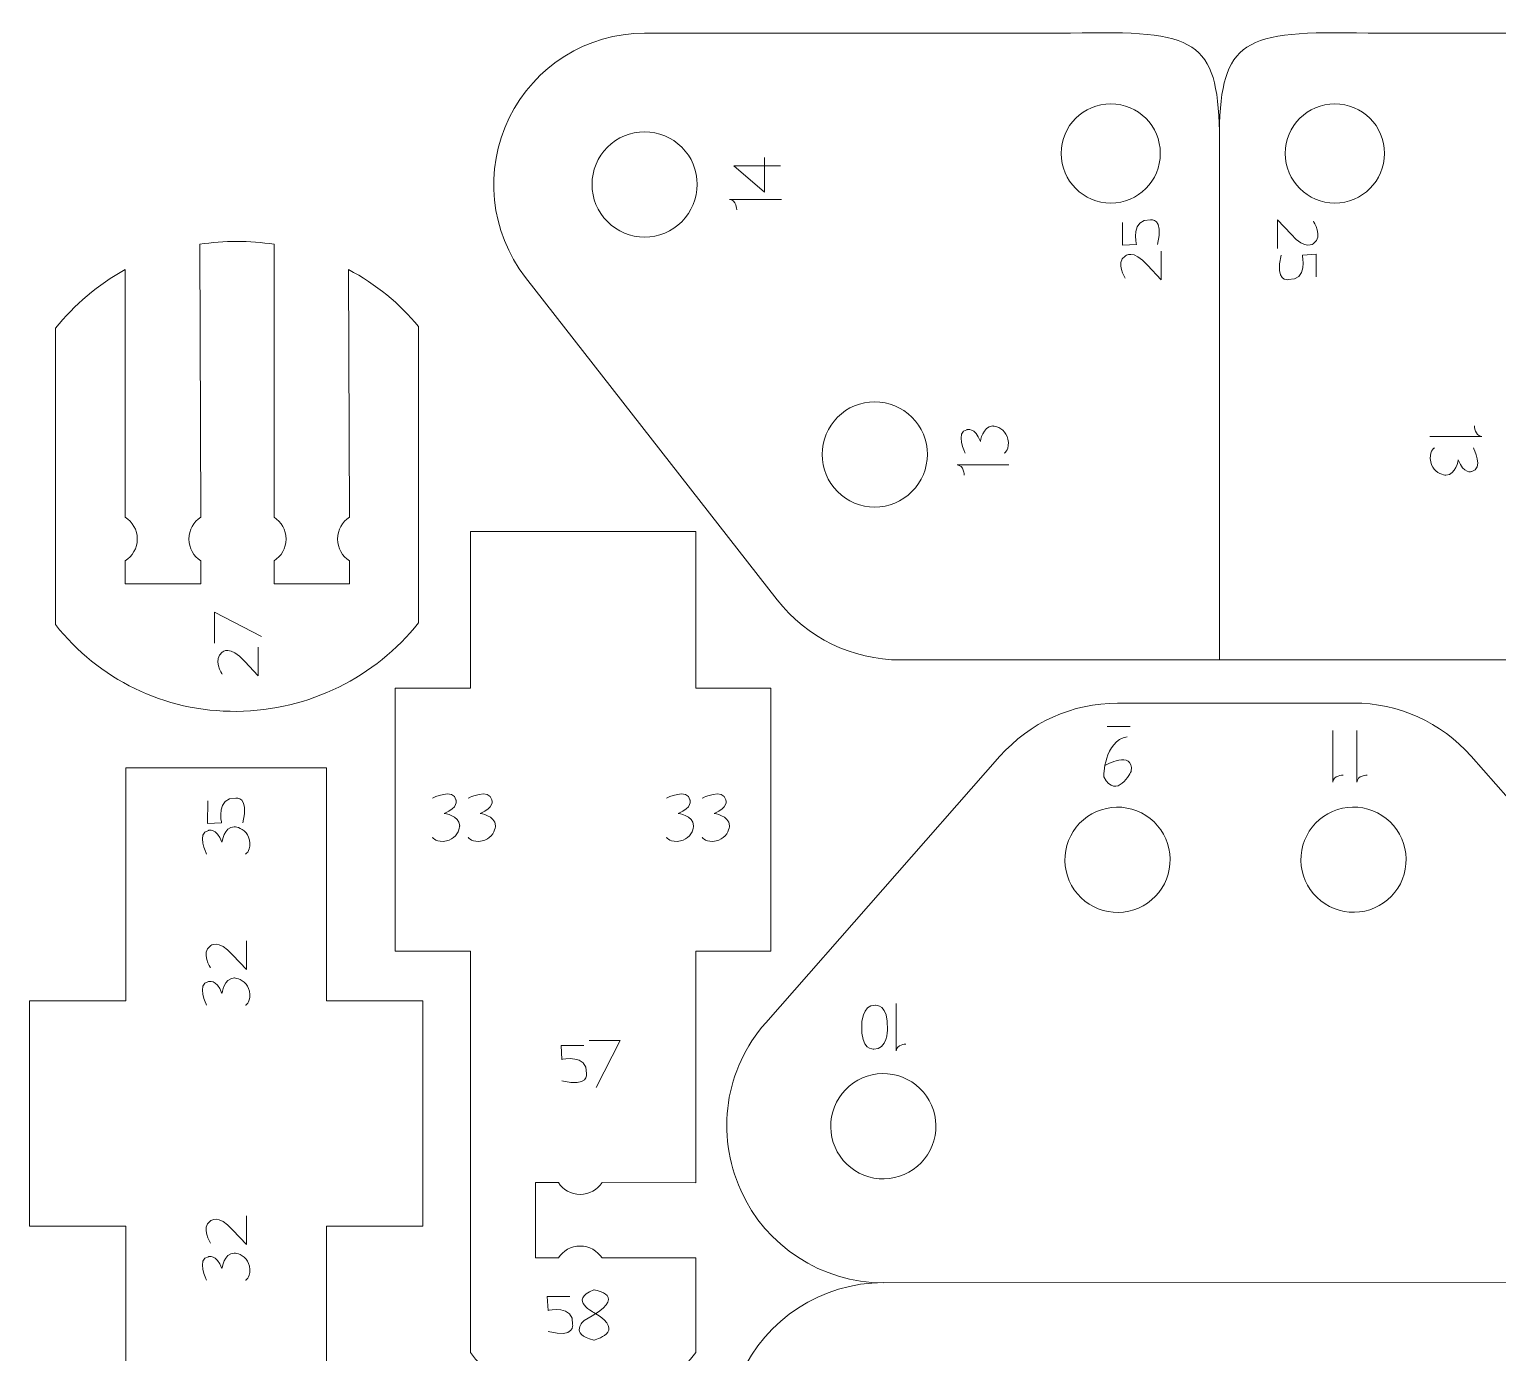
# Model space of a CAD drawing. Header units: centimetres. Extents: x -25 to 25, y -32.5 to 32.5.
# Drawn here: x -14.06 to -8.14, y 15 to 20.33 of the extents above; entities that cross this region are included whole.
import ezdxf

# ---------------------------------------------------------------- set-up
doc = ezdxf.new("R2010")
doc.units = ezdxf.units.CM
doc.header["$MEASUREMENT"] = 0
doc.layers.add('Capa 1', color=7, linetype='Continuous')

msp = doc.modelspace()

# ---------------------------------------------------------------- linework, layer by layer
at = {"layer": 'Capa 1', "color": 250, "lineweight": 20}
for centre in [(-9.69706, 19.83257), (-8.79307, 19.83257)]:
    msp.add_ellipse(centre, major_axis=(0, 0.2), ratio=1, dxfattribs=at)
at = {"layer": 'Capa 1', "color": 250, "lineweight": 9}
for points, knots in [([(-12.05717, 19.33248), (-12.20022, 19.51667), (-12.22575, 19.7663), (-12.12293, 19.97563), (-12.12293, 19.97563), (-12.02011, 20.18496), (-11.81018, 20.31736), (-11.57697, 20.31674), (-11.57697, 20.31674), (-11.57697, 20.31674), (-9.85909, 20.31674), (-9.85909, 20.31674), (-9.85909, 20.31674), (-9.34756, 20.33257), (-9.26792, 20.2834), (-9.25908, 19.9218), (-9.25908, 19.9218), (-9.25908, 19.9218), (-9.25908, 17.79036), (-9.25908, 17.79036), (-9.25908, 17.79036), (-9.25908, 17.79036), (-10.5448, 17.79036), (-10.5448, 17.79036), (-10.5448, 17.79036), (-10.73934, 17.79039), (-10.92289, 17.87989), (-11.0426, 18.03323), (-11.0426, 18.03323), (-11.0426, 18.03323), (-12.05717, 19.33248), (-12.05717, 19.33248)], [0, 0, 0, 0, 0.1111111, 0.1111111, 0.1111111, 0.1111111, 0.2222222, 0.2222222, 0.2222222, 0.2222222, 0.3333333, 0.3333333, 0.3333333, 0.3333333, 0.4444444, 0.4444444, 0.4444444, 0.4444444, 0.5555556, 0.5555556, 0.5555556, 0.5555556, 0.6666667, 0.6666667, 0.6666667, 0.6666667, 0.7777778, 0.7777778, 0.7777778, 0.7777778, 1, 1, 1, 1]), ([(-9.25908, 17.79036), (-9.25908, 17.79036), (-7.97336, 17.79036), (-7.97336, 17.79036), (-7.97336, 17.79036), (-7.77882, 17.79039), (-7.59527, 17.87989), (-7.47556, 18.03323), (-7.47556, 18.03323), (-7.47556, 18.03323), (-6.46099, 19.33248), (-6.46099, 19.33248), (-6.46099, 19.33248), (-6.31794, 19.51667), (-6.29241, 19.7663), (-6.39523, 19.97563), (-6.39523, 19.97563), (-6.49805, 20.18496), (-6.70798, 20.31736), (-6.94119, 20.31674), (-6.94119, 20.31674), (-6.94119, 20.31674), (-8.65907, 20.31674), (-8.65907, 20.31674), (-8.65907, 20.31674), (-9.1706, 20.33257), (-9.25024, 20.2834), (-9.25908, 19.9218)], [0, 0, 0, 0, 0.125, 0.125, 0.125, 0.125, 0.25, 0.25, 0.25, 0.25, 0.375, 0.375, 0.375, 0.375, 0.5, 0.5, 0.5, 0.5, 0.625, 0.625, 0.625, 0.625, 0.75, 0.75, 0.75, 0.75, 1, 1, 1, 1]), ([(-11.57697, 19.91961), (-11.63319, 19.91964), (-11.68713, 19.89734), (-11.72691, 19.8576), (-11.72691, 19.8576), (-11.7667, 19.81787), (-11.78907, 19.76369), (-11.78911, 19.70747), (-11.78911, 19.70747), (-11.78914, 19.65124), (-11.76684, 19.5973), (-11.7271, 19.55752), (-11.7271, 19.55752), (-11.68737, 19.51773), (-11.63319, 19.49536), (-11.57697, 19.49533), (-11.57697, 19.49533), (-11.52074, 19.4953), (-11.4668, 19.5176), (-11.42702, 19.55733), (-11.42702, 19.55733), (-11.38723, 19.59706), (-11.36486, 19.65124), (-11.36483, 19.70747), (-11.36483, 19.70747), (-11.3648, 19.76369), (-11.3871, 19.81763), (-11.42683, 19.85741), (-11.42683, 19.85741), (-11.46656, 19.8972), (-11.52074, 19.91957), (-11.57697, 19.91961)], [0, 0, 0, 0, 0.1111111, 0.1111111, 0.1111111, 0.1111111, 0.2222222, 0.2222222, 0.2222222, 0.2222222, 0.3333333, 0.3333333, 0.3333333, 0.3333333, 0.4444444, 0.4444444, 0.4444444, 0.4444444, 0.5555556, 0.5555556, 0.5555556, 0.5555556, 0.6666667, 0.6666667, 0.6666667, 0.6666667, 0.7777778, 0.7777778, 0.7777778, 0.7777778, 1, 1, 1, 1]), ([(-13.36697, 18.36607), (-13.36697, 18.36607), (-13.37132, 19.46603), (-13.37132, 19.46603), (-13.37132, 19.46603), (-13.27194, 19.48197), (-13.17069, 19.48197), (-13.07131, 19.46603), (-13.07131, 19.46603), (-13.07131, 19.46603), (-13.07131, 18.36607), (-13.07131, 18.36607)], [0, 0, 0, 0, 0.25, 0.25, 0.25, 0.25, 0.5, 0.5, 0.5, 0.5, 1, 1, 1, 1]), ([(-12.76695, 18.36607), (-12.76695, 18.36607), (-12.77131, 19.36428), (-12.77131, 19.36428), (-12.77131, 19.36428), (-12.65911, 19.30512), (-12.56423, 19.22665), (-12.4886, 19.13473), (-12.4886, 19.13473), (-12.4886, 19.13473), (-12.4886, 17.93988), (-12.4886, 17.93988), (-12.4886, 17.93988), (-12.66265, 17.7223), (-12.92876, 17.58603), (-13.22132, 17.5832), (-13.22132, 17.5832), (-13.51708, 17.58033), (-13.7799, 17.71437), (-13.95263, 17.9327), (-13.95263, 17.9327), (-13.95263, 17.9327), (-13.95263, 19.12767), (-13.95263, 19.12767), (-13.95263, 19.12767), (-13.8769, 19.22204), (-13.78226, 19.30301), (-13.67133, 19.36428), (-13.67133, 19.36428), (-13.67133, 19.36428), (-13.67133, 18.36607), (-13.67133, 18.36607)], [0, 0, 0, 0, 0.1111111, 0.1111111, 0.1111111, 0.1111111, 0.2222222, 0.2222222, 0.2222222, 0.2222222, 0.3333333, 0.3333333, 0.3333333, 0.3333333, 0.4444444, 0.4444444, 0.4444444, 0.4444444, 0.5555556, 0.5555556, 0.5555556, 0.5555556, 0.6666667, 0.6666667, 0.6666667, 0.6666667, 0.7777778, 0.7777778, 0.7777778, 0.7777778, 1, 1, 1, 1]), ([(-10.64878, 18.83116), (-10.705, 18.8312), (-10.75895, 18.8089), (-10.79873, 18.76916), (-10.79873, 18.76916), (-10.83851, 18.72943), (-10.86088, 18.67525), (-10.86092, 18.61902), (-10.86092, 18.61902), (-10.86095, 18.5628), (-10.83865, 18.50886), (-10.79892, 18.46908), (-10.79892, 18.46908), (-10.75918, 18.42929), (-10.705, 18.40692), (-10.64878, 18.40689), (-10.64878, 18.40689), (-10.59256, 18.40685), (-10.53862, 18.42916), (-10.49883, 18.46889), (-10.49883, 18.46889), (-10.45905, 18.50862), (-10.43668, 18.5628), (-10.43664, 18.61902), (-10.43664, 18.61902), (-10.4366, 18.67525), (-10.45891, 18.72919), (-10.49864, 18.76897), (-10.49864, 18.76897), (-10.53838, 18.80876), (-10.59256, 18.83113), (-10.64878, 18.83116)], [0, 0, 0, 0, 0.1111111, 0.1111111, 0.1111111, 0.1111111, 0.2222222, 0.2222222, 0.2222222, 0.2222222, 0.3333333, 0.3333333, 0.3333333, 0.3333333, 0.4444444, 0.4444444, 0.4444444, 0.4444444, 0.5555556, 0.5555556, 0.5555556, 0.5555556, 0.6666667, 0.6666667, 0.6666667, 0.6666667, 0.7777778, 0.7777778, 0.7777778, 0.7777778, 1, 1, 1, 1]), ([(-13.67133, 18.18982), (-13.64234, 18.20843), (-13.62313, 18.24095), (-13.62313, 18.27795), (-13.62313, 18.27795), (-13.62313, 18.31495), (-13.64234, 18.34747), (-13.67133, 18.36607)], [0, 0, 0, 0, 0.3333333, 0.3333333, 0.3333333, 0.3333333, 1, 1, 1, 1]), ([(-13.36697, 18.18982), (-13.39596, 18.20843), (-13.41517, 18.24095), (-13.41517, 18.27795), (-13.41517, 18.27795), (-13.41517, 18.31495), (-13.39596, 18.34747), (-13.36697, 18.36607)], [0, 0, 0, 0, 0.3333333, 0.3333333, 0.3333333, 0.3333333, 1, 1, 1, 1]), ([(-13.07131, 18.18982), (-13.04232, 18.20843), (-13.02311, 18.24095), (-13.02311, 18.27795), (-13.02311, 18.27795), (-13.02311, 18.31495), (-13.04232, 18.34747), (-13.07131, 18.36607)], [0, 0, 0, 0, 0.3333333, 0.3333333, 0.3333333, 0.3333333, 1, 1, 1, 1]), ([(-12.76695, 18.18982), (-12.79594, 18.20843), (-12.81515, 18.24095), (-12.81515, 18.27795), (-12.81515, 18.27795), (-12.81515, 18.31495), (-12.79594, 18.34747), (-12.76695, 18.36607)], [0, 0, 0, 0, 0.3333333, 0.3333333, 0.3333333, 0.3333333, 1, 1, 1, 1]), ([(-11.74855, 15.68373), (-11.74855, 15.68373), (-11.3707, 15.68237), (-11.3707, 15.68237), (-11.3707, 15.68237), (-11.3707, 15.68237), (-11.3707, 16.61662), (-11.3707, 16.61662), (-11.3707, 16.61662), (-11.3707, 16.61662), (-11.06768, 16.61662), (-11.06768, 16.61662), (-11.06768, 16.61662), (-11.06768, 16.61662), (-11.06768, 17.6771), (-11.06768, 17.6771), (-11.06768, 17.6771), (-11.06768, 17.6771), (-11.3707, 17.6771), (-11.3707, 17.6771), (-11.3707, 17.6771), (-11.3707, 17.6771), (-11.3707, 18.30834), (-11.3707, 18.30834), (-11.3707, 18.30834), (-11.3707, 18.30834), (-12.27966, 18.30834), (-12.27966, 18.30834), (-12.27966, 18.30834), (-12.27966, 18.30834), (-12.27966, 17.6771), (-12.27966, 17.6771), (-12.27966, 17.6771), (-12.27966, 17.6771), (-12.58267, 17.6771), (-12.58267, 17.6771), (-12.58267, 17.6771), (-12.58267, 17.6771), (-12.58267, 16.61662), (-12.58267, 16.61662), (-12.58267, 16.61662), (-12.58267, 16.61662), (-12.27966, 16.61662), (-12.27966, 16.61662), (-12.27966, 16.61662), (-12.27966, 16.61662), (-12.27966, 14.99787), (-12.27966, 14.99787), (-12.27966, 14.99787), (-12.17113, 14.85638), (-12.00285, 14.77351), (-11.82457, 14.77369), (-11.82457, 14.77369), (-11.64624, 14.77388), (-11.47891, 14.85615), (-11.3707, 14.99787), (-11.3707, 14.99787), (-11.3707, 14.99787), (-11.3707, 15.37938), (-11.3707, 15.37938), (-11.3707, 15.37938), (-11.3707, 15.37938), (-11.74855, 15.37938), (-11.74855, 15.37938)], [0, 0, 0, 0, 0.0588235, 0.0588235, 0.0588235, 0.0588235, 0.1176471, 0.1176471, 0.1176471, 0.1176471, 0.1764706, 0.1764706, 0.1764706, 0.1764706, 0.2352941, 0.2352941, 0.2352941, 0.2352941, 0.2941176, 0.2941176, 0.2941176, 0.2941176, 0.3529412, 0.3529412, 0.3529412, 0.3529412, 0.4117647, 0.4117647, 0.4117647, 0.4117647, 0.4705882, 0.4705882, 0.4705882, 0.4705882, 0.5294118, 0.5294118, 0.5294118, 0.5294118, 0.5882353, 0.5882353, 0.5882353, 0.5882353, 0.6470588, 0.6470588, 0.6470588, 0.6470588, 0.7058824, 0.7058824, 0.7058824, 0.7058824, 0.7647059, 0.7647059, 0.7647059, 0.7647059, 0.8235294, 0.8235294, 0.8235294, 0.8235294, 0.8823529, 0.8823529, 0.8823529, 0.8823529, 1, 1, 1, 1]), ([(-13.36697, 18.18981), (-13.36697, 18.18981), (-13.36686, 18.09729), (-13.36686, 18.09729), (-13.36686, 18.09729), (-13.36686, 18.09729), (-13.67133, 18.09729), (-13.67133, 18.09729), (-13.67133, 18.09729), (-13.67133, 18.09729), (-13.67133, 18.18983), (-13.67133, 18.18983)], [0, 0, 0, 0, 0.25, 0.25, 0.25, 0.25, 0.5, 0.5, 0.5, 0.5, 1, 1, 1, 1]), ([(-12.76695, 18.18981), (-12.76695, 18.18981), (-12.76684, 18.09729), (-12.76684, 18.09729), (-12.76684, 18.09729), (-12.76684, 18.09729), (-13.07131, 18.09729), (-13.07131, 18.09729), (-13.07131, 18.09729), (-13.07131, 18.09729), (-13.07131, 18.18983), (-13.07131, 18.18983)], [0, 0, 0, 0, 0.25, 0.25, 0.25, 0.25, 0.5, 0.5, 0.5, 0.5, 1, 1, 1, 1]), ([(-10.61403, 15.27899), (-10.86254, 15.27964), (-11.08765, 15.42576), (-11.18941, 15.65249), (-11.18941, 15.65249), (-11.29117, 15.87921), (-11.2533, 16.14158), (-11.0886, 16.32769), (-11.0886, 16.32769), (-11.0886, 16.32769), (-10.14392, 17.40185), (-10.14392, 17.40185), (-10.14392, 17.40185), (-10.02403, 17.53814), (-9.85147, 17.61628), (-9.66995, 17.61634), (-9.66995, 17.61634), (-9.66995, 17.61634), (-8.71816, 17.61679), (-8.71816, 17.61679), (-8.71816, 17.61679), (-8.53664, 17.61685), (-8.36397, 17.53896), (-8.24398, 17.40275), (-8.24398, 17.40275), (-8.24398, 17.40275), (-7.29828, 16.32949), (-7.29828, 16.32949), (-7.29828, 16.32949), (-7.13456, 16.14253), (-7.0955, 15.87702), (-7.19844, 15.65083), (-7.19844, 15.65083), (-7.30138, 15.42464), (-7.52335, 15.27969), (-7.77186, 15.28034)], [0, 0, 0, 0, 0.1, 0.1, 0.1, 0.1, 0.2, 0.2, 0.2, 0.2, 0.3, 0.3, 0.3, 0.3, 0.4, 0.4, 0.4, 0.4, 0.5, 0.5, 0.5, 0.5, 0.6, 0.6, 0.6, 0.6, 0.7, 0.7, 0.7, 0.7, 0.8, 0.8, 0.8, 0.8, 1, 1, 1, 1]), ([(-12.4709, 16.41608), (-12.4709, 16.41608), (-12.86054, 16.41608), (-12.86054, 16.41608), (-12.86054, 16.41608), (-12.86054, 16.41608), (-12.86054, 17.35537), (-12.86054, 17.35537), (-12.86054, 17.35537), (-12.86054, 17.35537), (-13.66854, 17.35537), (-13.66854, 17.35537), (-13.66854, 17.35537), (-13.66854, 17.35537), (-13.66854, 16.41608), (-13.66854, 16.41608), (-13.66854, 16.41608), (-13.66854, 16.41608), (-14.05821, 16.41608), (-14.05821, 16.41608), (-14.05821, 16.41608), (-14.05821, 15.75616), (-14.05821, 16.16703), (-14.05821, 15.50711), (-14.05821, 15.50711), (-14.05821, 15.50711), (-13.66854, 15.50711), (-13.66854, 15.50711), (-13.66854, 15.50711), (-13.66854, 15.50711), (-13.66854, 14.56782), (-13.66854, 14.56782), (-13.66854, 14.56782), (-13.66854, 14.56782), (-12.86054, 14.56782), (-12.86054, 14.56782), (-12.86054, 14.56782), (-12.86054, 14.56782), (-12.86054, 15.50711), (-12.86054, 15.50711), (-12.86054, 15.50711), (-12.86054, 15.50711), (-12.4709, 15.50711), (-12.4709, 15.50711), (-12.4709, 15.50711), (-12.4709, 15.50711), (-12.4709, 16.41608), (-12.4709, 16.41608)], [0, 0, 0, 0, 0.0769231, 0.0769231, 0.0769231, 0.0769231, 0.1538462, 0.1538462, 0.1538462, 0.1538462, 0.2307692, 0.2307692, 0.2307692, 0.2307692, 0.3076923, 0.3076923, 0.3076923, 0.3076923, 0.3846154, 0.3846154, 0.3846154, 0.3846154, 0.4615385, 0.4615385, 0.4615385, 0.4615385, 0.5384615, 0.5384615, 0.5384615, 0.5384615, 0.6153846, 0.6153846, 0.6153846, 0.6153846, 0.6923077, 0.6923077, 0.6923077, 0.6923077, 0.7692308, 0.7692308, 0.7692308, 0.7692308, 0.8461538, 0.8461538, 0.8461538, 0.8461538, 1, 1, 1, 1]), ([(-9.50809, 17.12222), (-9.54449, 17.16507), (-9.59643, 17.19169), (-9.65248, 17.19624), (-9.65248, 17.19624), (-9.70852, 17.20079), (-9.76428, 17.18272), (-9.80712, 17.14631), (-9.80712, 17.14631), (-9.84997, 17.1099), (-9.87659, 17.05796), (-9.88115, 17.00192), (-9.88115, 17.00192), (-9.8857, 16.94587), (-9.86763, 16.89012), (-9.83121, 16.84727), (-9.83121, 16.84727), (-9.7948, 16.80443), (-9.74287, 16.7778), (-9.68683, 16.77325), (-9.68683, 16.77325), (-9.63078, 16.7687), (-9.57502, 16.78677), (-9.53218, 16.82318), (-9.53218, 16.82318), (-9.48933, 16.85959), (-9.4627, 16.91153), (-9.45816, 16.96757), (-9.45816, 16.96757), (-9.4536, 17.02362), (-9.47167, 17.07938), (-9.50809, 17.12222)], [0, 0, 0, 0, 0.1111111, 0.1111111, 0.1111111, 0.1111111, 0.2222222, 0.2222222, 0.2222222, 0.2222222, 0.3333333, 0.3333333, 0.3333333, 0.3333333, 0.4444444, 0.4444444, 0.4444444, 0.4444444, 0.5555556, 0.5555556, 0.5555556, 0.5555556, 0.6666667, 0.6666667, 0.6666667, 0.6666667, 0.7777778, 0.7777778, 0.7777778, 0.7777778, 1, 1, 1, 1]), ([(-8.55629, 17.12267), (-8.5927, 17.16552), (-8.64465, 17.19214), (-8.70069, 17.19669), (-8.70069, 17.19669), (-8.75673, 17.20125), (-8.81249, 17.18317), (-8.85534, 17.14676), (-8.85534, 17.14676), (-8.89818, 17.11035), (-8.92481, 17.05842), (-8.92936, 17.00237), (-8.92936, 17.00237), (-8.9339, 16.94633), (-8.91583, 16.89057), (-8.87943, 16.84772), (-8.87943, 16.84772), (-8.84301, 16.80488), (-8.79107, 16.77825), (-8.73503, 16.7737), (-8.73503, 16.7737), (-8.67899, 16.76915), (-8.62323, 16.78722), (-8.58038, 16.82364), (-8.58038, 16.82364), (-8.53754, 16.86004), (-8.51091, 16.91198), (-8.50636, 16.96802), (-8.50636, 16.96802), (-8.50181, 17.02407), (-8.51989, 17.07982), (-8.55629, 17.12267)], [0, 0, 0, 0, 0.1111111, 0.1111111, 0.1111111, 0.1111111, 0.2222222, 0.2222222, 0.2222222, 0.2222222, 0.3333333, 0.3333333, 0.3333333, 0.3333333, 0.4444444, 0.4444444, 0.4444444, 0.4444444, 0.5555556, 0.5555556, 0.5555556, 0.5555556, 0.6666667, 0.6666667, 0.6666667, 0.6666667, 0.7777778, 0.7777778, 0.7777778, 0.7777778, 1, 1, 1, 1]), ([(-10.45277, 16.04806), (-10.48918, 16.09091), (-10.54112, 16.11753), (-10.59716, 16.12209), (-10.59716, 16.12209), (-10.6532, 16.12663), (-10.70896, 16.10856), (-10.75181, 16.07215), (-10.75181, 16.07215), (-10.79465, 16.03574), (-10.82128, 15.9838), (-10.82583, 15.92776), (-10.82583, 15.92776), (-10.83038, 15.87171), (-10.81231, 15.81596), (-10.7759, 15.77311), (-10.7759, 15.77311), (-10.73948, 15.73027), (-10.68755, 15.70364), (-10.6315, 15.69909), (-10.6315, 15.69909), (-10.57546, 15.69454), (-10.5197, 15.71261), (-10.47686, 15.74902), (-10.47686, 15.74902), (-10.43401, 15.78543), (-10.40738, 15.83737), (-10.40284, 15.89342), (-10.40284, 15.89342), (-10.39829, 15.94946), (-10.41636, 16.00522), (-10.45277, 16.04806)], [0, 0, 0, 0, 0.1111111, 0.1111111, 0.1111111, 0.1111111, 0.2222222, 0.2222222, 0.2222222, 0.2222222, 0.3333333, 0.3333333, 0.3333333, 0.3333333, 0.4444444, 0.4444444, 0.4444444, 0.4444444, 0.5555556, 0.5555556, 0.5555556, 0.5555556, 0.6666667, 0.6666667, 0.6666667, 0.6666667, 0.7777778, 0.7777778, 0.7777778, 0.7777778, 1, 1, 1, 1]), ([(-11.92481, 15.68374), (-11.92481, 15.68374), (-12.01733, 15.68385), (-12.01733, 15.68385), (-12.01733, 15.68385), (-12.01733, 15.68385), (-12.01733, 15.37938), (-12.01733, 15.37938), (-12.01733, 15.37938), (-12.01733, 15.37938), (-11.92479, 15.37938), (-11.92479, 15.37938)], [0, 0, 0, 0, 0.25, 0.25, 0.25, 0.25, 0.5, 0.5, 0.5, 0.5, 1, 1, 1, 1]), ([(-11.9248, 15.68374), (-11.90619, 15.65475), (-11.87367, 15.63554), (-11.83667, 15.63554), (-11.83667, 15.63554), (-11.79967, 15.63554), (-11.76715, 15.65475), (-11.74855, 15.68374)], [0, 0, 0, 0, 0.3333333, 0.3333333, 0.3333333, 0.3333333, 1, 1, 1, 1]), ([(-11.9248, 15.37938), (-11.90619, 15.40837), (-11.87367, 15.42758), (-11.83667, 15.42758), (-11.83667, 15.42758), (-11.79967, 15.42758), (-11.76715, 15.40837), (-11.74855, 15.37938)], [0, 0, 0, 0, 0.3333333, 0.3333333, 0.3333333, 0.3333333, 1, 1, 1, 1]), ([(-11.0886, 14.23164), (-11.0886, 14.23164), (-10.14392, 13.15748), (-10.14392, 13.15748), (-10.14392, 13.15748), (-10.02403, 13.02119), (-9.85147, 12.94305), (-9.66995, 12.94299), (-9.66995, 12.94299), (-9.66995, 12.94299), (-8.71816, 12.94254), (-8.71816, 12.94254), (-8.71816, 12.94254), (-8.53664, 12.94248), (-8.36397, 13.02037), (-8.24398, 13.15658), (-8.24398, 13.15658), (-8.24398, 13.15658), (-7.29828, 14.22984), (-7.29828, 14.22984), (-7.29828, 14.22984), (-7.13456, 14.4168), (-7.0955, 14.68231), (-7.19844, 14.9085), (-7.19844, 14.9085), (-7.30138, 15.13469), (-7.52335, 15.27964), (-7.77186, 15.27899), (-7.77186, 15.27899), (-7.77186, 15.27899), (-10.61403, 15.28034), (-10.61403, 15.28034), (-10.61403, 15.28034), (-10.86254, 15.27969), (-11.08765, 15.13357), (-11.18941, 14.90684), (-11.18941, 14.90684), (-11.29117, 14.68012), (-11.2533, 14.41775), (-11.0886, 14.23164)], [0, 0, 0, 0, 0.0909091, 0.0909091, 0.0909091, 0.0909091, 0.1818182, 0.1818182, 0.1818182, 0.1818182, 0.2727273, 0.2727273, 0.2727273, 0.2727273, 0.3636364, 0.3636364, 0.3636364, 0.3636364, 0.4545455, 0.4545455, 0.4545455, 0.4545455, 0.5454545, 0.5454545, 0.5454545, 0.5454545, 0.6363636, 0.6363636, 0.6363636, 0.6363636, 0.7272727, 0.7272727, 0.7272727, 0.7272727, 0.8181818, 0.8181818, 0.8181818, 0.8181818, 1, 1, 1, 1])]:
    msp.add_open_spline(points, degree=3, knots=knots, dxfattribs=at)
at = {"layer": 'Capa 1', "color": 22, "lineweight": 5}
for points, knots in [([(-11.09349, 19.81649), (-11.09349, 19.81649), (-11.09349, 19.67683), (-11.09349, 19.67683), (-11.09349, 19.67683), (-11.09349, 19.67683), (-11.2171, 19.78188), (-11.2171, 19.78188), (-11.2171, 19.78188), (-11.2171, 19.78188), (-11.02919, 19.78309), (-11.02919, 19.78309)], [0, 0, 0, 0, 0.25, 0.25, 0.25, 0.25, 0.5, 0.5, 0.5, 0.5, 1, 1, 1, 1]), ([(-9.64966, 19.55381), (-9.64966, 19.55381), (-9.65021, 19.46234), (-9.65021, 19.46234), (-9.65021, 19.46234), (-9.65021, 19.46234), (-9.59383, 19.46563), (-9.59383, 19.46563)], [0, 0, 0, 0, 0.3333333, 0.3333333, 0.3333333, 0.3333333, 1, 1, 1, 1]), ([(-9.59383, 19.46563), (-9.59383, 19.46563), (-9.61789, 19.57072), (-9.53666, 19.56454), (-9.53666, 19.56454), (-9.53666, 19.56454), (-9.48097, 19.57565), (-9.50818, 19.46563)], [0, 0, 0, 0, 0.3333333, 0.3333333, 0.3333333, 0.3333333, 1, 1, 1, 1]), ([(-8.96971, 19.50678), (-8.96971, 19.50678), (-9.02409, 19.56486), (-9.02409, 19.56486), (-9.02409, 19.56486), (-9.02409, 19.56486), (-9.02409, 19.44954), (-9.02409, 19.44954)], [0, 0, 0, 0, 0.3333333, 0.3333333, 0.3333333, 0.3333333, 1, 1, 1, 1]), ([(-8.87947, 19.5587), (-8.87947, 19.5587), (-8.83866, 19.49687), (-8.87947, 19.46971), (-8.87947, 19.46971), (-8.87947, 19.46971), (-8.91037, 19.43879), (-8.96971, 19.50678)], [0, 0, 0, 0, 0.3333333, 0.3333333, 0.3333333, 0.3333333, 1, 1, 1, 1]), ([(-9.63869, 19.32962), (-9.63869, 19.32962), (-9.6795, 19.39145), (-9.63869, 19.41861), (-9.63869, 19.41861), (-9.63869, 19.41861), (-9.60779, 19.44953), (-9.54845, 19.38154)], [0, 0, 0, 0, 0.3333333, 0.3333333, 0.3333333, 0.3333333, 1, 1, 1, 1]), ([(-9.54845, 19.38154), (-9.54845, 19.38154), (-9.49407, 19.32346), (-9.49407, 19.32346), (-9.49407, 19.32346), (-9.49407, 19.32346), (-9.49407, 19.43878), (-9.49407, 19.43878)], [0, 0, 0, 0, 0.3333333, 0.3333333, 0.3333333, 0.3333333, 1, 1, 1, 1]), ([(-8.92433, 19.42269), (-8.92433, 19.42269), (-8.90027, 19.3176), (-8.9815, 19.32378), (-8.9815, 19.32378), (-8.9815, 19.32378), (-9.03719, 19.31267), (-9.00998, 19.42269)], [0, 0, 0, 0, 0.3333333, 0.3333333, 0.3333333, 0.3333333, 1, 1, 1, 1]), ([(-8.8685, 19.33451), (-8.8685, 19.33451), (-8.86795, 19.42598), (-8.86795, 19.42598), (-8.86795, 19.42598), (-8.86795, 19.42598), (-8.92433, 19.42269), (-8.92433, 19.42269)], [0, 0, 0, 0, 0.3333333, 0.3333333, 0.3333333, 0.3333333, 1, 1, 1, 1]), ([(-10.12727, 18.62356), (-10.12727, 18.62356), (-10.10879, 18.63079), (-10.10999, 18.66684), (-10.10999, 18.66684), (-10.11061, 18.68555), (-10.1173, 18.69895), (-10.12495, 18.70867), (-10.12495, 18.70867), (-10.14365, 18.73237), (-10.17269, 18.73359), (-10.17269, 18.73359), (-10.17269, 18.73359), (-10.2144, 18.73237), (-10.22244, 18.67115), (-10.22244, 18.67115), (-10.22244, 18.67115), (-10.24473, 18.73111), (-10.27686, 18.71874), (-10.27686, 18.71874), (-10.27686, 18.71874), (-10.32629, 18.7101), (-10.2843, 18.62356), (-10.2843, 18.62356)], [0, 0, 0, 0, 0.1428571, 0.1428571, 0.1428571, 0.1428571, 0.2857143, 0.2857143, 0.2857143, 0.2857143, 0.4285714, 0.4285714, 0.4285714, 0.4285714, 0.5714286, 0.5714286, 0.5714286, 0.5714286, 0.7142857, 0.7142857, 0.7142857, 0.7142857, 1, 1, 1, 1]), ([(-8.39089, 18.64526), (-8.39089, 18.64526), (-8.40937, 18.63803), (-8.40817, 18.60198), (-8.40817, 18.60198), (-8.40755, 18.58327), (-8.40086, 18.56987), (-8.39321, 18.56015), (-8.39321, 18.56015), (-8.37451, 18.53645), (-8.34547, 18.53523), (-8.34547, 18.53523), (-8.34547, 18.53523), (-8.30376, 18.53645), (-8.29572, 18.59767), (-8.29572, 18.59767), (-8.29572, 18.59767), (-8.27343, 18.53771), (-8.2413, 18.55008), (-8.2413, 18.55008), (-8.2413, 18.55008), (-8.19187, 18.55872), (-8.23386, 18.64526), (-8.23386, 18.64526)], [0, 0, 0, 0, 0.1428571, 0.1428571, 0.1428571, 0.1428571, 0.2857143, 0.2857143, 0.2857143, 0.2857143, 0.4285714, 0.4285714, 0.4285714, 0.4285714, 0.5714286, 0.5714286, 0.5714286, 0.5714286, 0.7142857, 0.7142857, 0.7142857, 0.7142857, 1, 1, 1, 1]), ([(-13.31161, 17.8575), (-13.31161, 17.8575), (-13.31161, 17.98276), (-13.31161, 17.98276), (-13.31161, 17.98276), (-13.31161, 17.98276), (-13.12203, 17.88554), (-13.12203, 17.88554)], [0, 0, 0, 0, 0.3333333, 0.3333333, 0.3333333, 0.3333333, 1, 1, 1, 1]), ([(-13.28006, 17.73277), (-13.28006, 17.73277), (-13.32087, 17.7946), (-13.28006, 17.82176), (-13.28006, 17.82176), (-13.28006, 17.82176), (-13.24916, 17.85268), (-13.18982, 17.78469)], [0, 0, 0, 0, 0.3333333, 0.3333333, 0.3333333, 0.3333333, 1, 1, 1, 1]), ([(-13.18982, 17.78469), (-13.18982, 17.78469), (-13.13544, 17.72661), (-13.13544, 17.72661), (-13.13544, 17.72661), (-13.13544, 17.72661), (-13.13544, 17.84193), (-13.13544, 17.84193)], [0, 0, 0, 0, 0.3333333, 0.3333333, 0.3333333, 0.3333333, 1, 1, 1, 1]), ([(-13.28294, 17.1338), (-13.28294, 17.1338), (-13.307, 17.23889), (-13.22577, 17.23271), (-13.22577, 17.23271), (-13.22577, 17.23271), (-13.17008, 17.24382), (-13.19729, 17.1338)], [0, 0, 0, 0, 0.3333333, 0.3333333, 0.3333333, 0.3333333, 1, 1, 1, 1]), ([(-12.43284, 17.07644), (-12.43284, 17.07644), (-12.42561, 17.05796), (-12.38956, 17.05916), (-12.38956, 17.05916), (-12.37085, 17.05978), (-12.35745, 17.06647), (-12.34773, 17.07412), (-12.34773, 17.07412), (-12.32403, 17.09282), (-12.32281, 17.12186), (-12.32281, 17.12186), (-12.32281, 17.12186), (-12.32403, 17.16357), (-12.38525, 17.17161), (-12.38525, 17.17161), (-12.38525, 17.17161), (-12.32529, 17.1939), (-12.33766, 17.22603), (-12.33766, 17.22603), (-12.33766, 17.22603), (-12.3463, 17.27546), (-12.43284, 17.23347), (-12.43284, 17.23347)], [0, 0, 0, 0, 0.1428571, 0.1428571, 0.1428571, 0.1428571, 0.2857143, 0.2857143, 0.2857143, 0.2857143, 0.4285714, 0.4285714, 0.4285714, 0.4285714, 0.5714286, 0.5714286, 0.5714286, 0.5714286, 0.7142857, 0.7142857, 0.7142857, 0.7142857, 1, 1, 1, 1]), ([(-12.28832, 17.07644), (-12.28832, 17.07644), (-12.28109, 17.05796), (-12.24504, 17.05916), (-12.24504, 17.05916), (-12.22633, 17.05978), (-12.21293, 17.06647), (-12.20321, 17.07412), (-12.20321, 17.07412), (-12.17951, 17.09282), (-12.17829, 17.12186), (-12.17829, 17.12186), (-12.17829, 17.12186), (-12.17951, 17.16357), (-12.24073, 17.17161), (-12.24073, 17.17161), (-12.24073, 17.17161), (-12.18077, 17.1939), (-12.19314, 17.22603), (-12.19314, 17.22603), (-12.19314, 17.22603), (-12.20178, 17.27546), (-12.28832, 17.23347), (-12.28832, 17.23347)], [0, 0, 0, 0, 0.1428571, 0.1428571, 0.1428571, 0.1428571, 0.2857143, 0.2857143, 0.2857143, 0.2857143, 0.4285714, 0.4285714, 0.4285714, 0.4285714, 0.5714286, 0.5714286, 0.5714286, 0.5714286, 0.7142857, 0.7142857, 0.7142857, 0.7142857, 1, 1, 1, 1]), ([(-11.48915, 17.07644), (-11.48915, 17.07644), (-11.48192, 17.05796), (-11.44587, 17.05916), (-11.44587, 17.05916), (-11.42716, 17.05978), (-11.41376, 17.06647), (-11.40404, 17.07412), (-11.40404, 17.07412), (-11.38034, 17.09282), (-11.37912, 17.12186), (-11.37912, 17.12186), (-11.37912, 17.12186), (-11.38034, 17.16357), (-11.44156, 17.17161), (-11.44156, 17.17161), (-11.44156, 17.17161), (-11.3816, 17.1939), (-11.39397, 17.22603), (-11.39397, 17.22603), (-11.39397, 17.22603), (-11.40261, 17.27546), (-11.48915, 17.23347), (-11.48915, 17.23347)], [0, 0, 0, 0, 0.1428571, 0.1428571, 0.1428571, 0.1428571, 0.2857143, 0.2857143, 0.2857143, 0.2857143, 0.4285714, 0.4285714, 0.4285714, 0.4285714, 0.5714286, 0.5714286, 0.5714286, 0.5714286, 0.7142857, 0.7142857, 0.7142857, 0.7142857, 1, 1, 1, 1]), ([(-11.34463, 17.07644), (-11.34463, 17.07644), (-11.3374, 17.05796), (-11.30135, 17.05916), (-11.30135, 17.05916), (-11.28264, 17.05978), (-11.26924, 17.06647), (-11.25952, 17.07412), (-11.25952, 17.07412), (-11.23582, 17.09282), (-11.2346, 17.12186), (-11.2346, 17.12186), (-11.2346, 17.12186), (-11.23582, 17.16357), (-11.29704, 17.17161), (-11.29704, 17.17161), (-11.29704, 17.17161), (-11.23708, 17.1939), (-11.24945, 17.22603), (-11.24945, 17.22603), (-11.24945, 17.22603), (-11.25809, 17.27546), (-11.34463, 17.23347), (-11.34463, 17.23347)], [0, 0, 0, 0, 0.1428571, 0.1428571, 0.1428571, 0.1428571, 0.2857143, 0.2857143, 0.2857143, 0.2857143, 0.4285714, 0.4285714, 0.4285714, 0.4285714, 0.5714286, 0.5714286, 0.5714286, 0.5714286, 0.7142857, 0.7142857, 0.7142857, 0.7142857, 1, 1, 1, 1]), ([(-13.33877, 17.22198), (-13.33877, 17.22198), (-13.33932, 17.13051), (-13.33932, 17.13051), (-13.33932, 17.13051), (-13.33932, 17.13051), (-13.28294, 17.1338), (-13.28294, 17.1338)], [0, 0, 0, 0, 0.3333333, 0.3333333, 0.3333333, 0.3333333, 1, 1, 1, 1]), ([(-13.1864, 17.00794), (-13.1864, 17.00794), (-13.16792, 17.01517), (-13.16912, 17.05122), (-13.16912, 17.05122), (-13.16974, 17.06993), (-13.17643, 17.08333), (-13.18408, 17.09305), (-13.18408, 17.09305), (-13.20278, 17.11675), (-13.23182, 17.11797), (-13.23182, 17.11797), (-13.23182, 17.11797), (-13.27353, 17.11675), (-13.28157, 17.05553), (-13.28157, 17.05553), (-13.28157, 17.05553), (-13.30386, 17.11549), (-13.33599, 17.10312), (-13.33599, 17.10312), (-13.33599, 17.10312), (-13.38542, 17.09448), (-13.34343, 17.00794), (-13.34343, 17.00794)], [0, 0, 0, 0, 0.1428571, 0.1428571, 0.1428571, 0.1428571, 0.2857143, 0.2857143, 0.2857143, 0.2857143, 0.4285714, 0.4285714, 0.4285714, 0.4285714, 0.5714286, 0.5714286, 0.5714286, 0.5714286, 0.7142857, 0.7142857, 0.7142857, 0.7142857, 1, 1, 1, 1]), ([(-13.3278, 16.54867), (-13.3278, 16.54867), (-13.36861, 16.6105), (-13.3278, 16.63766), (-13.3278, 16.63766), (-13.3278, 16.63766), (-13.2969, 16.66858), (-13.23756, 16.60059)], [0, 0, 0, 0, 0.3333333, 0.3333333, 0.3333333, 0.3333333, 1, 1, 1, 1]), ([(-13.23756, 16.60059), (-13.23756, 16.60059), (-13.18318, 16.54251), (-13.18318, 16.54251), (-13.18318, 16.54251), (-13.18318, 16.54251), (-13.18318, 16.65783), (-13.18318, 16.65783)], [0, 0, 0, 0, 0.3333333, 0.3333333, 0.3333333, 0.3333333, 1, 1, 1, 1]), ([(-13.1864, 16.39837), (-13.1864, 16.39837), (-13.16792, 16.4056), (-13.16912, 16.44165), (-13.16912, 16.44165), (-13.16974, 16.46036), (-13.17643, 16.47376), (-13.18408, 16.48348), (-13.18408, 16.48348), (-13.20278, 16.50718), (-13.23182, 16.5084), (-13.23182, 16.5084), (-13.23182, 16.5084), (-13.27353, 16.50718), (-13.28157, 16.44596), (-13.28157, 16.44596), (-13.28157, 16.44596), (-13.30386, 16.50592), (-13.33599, 16.49355), (-13.33599, 16.49355), (-13.33599, 16.49355), (-13.38542, 16.48491), (-13.34343, 16.39837), (-13.34343, 16.39837)], [0, 0, 0, 0, 0.1428571, 0.1428571, 0.1428571, 0.1428571, 0.2857143, 0.2857143, 0.2857143, 0.2857143, 0.4285714, 0.4285714, 0.4285714, 0.4285714, 0.5714286, 0.5714286, 0.5714286, 0.5714286, 0.7142857, 0.7142857, 0.7142857, 0.7142857, 1, 1, 1, 1]), ([(-10.64619, 16.39851), (-10.64619, 16.39851), (-10.59225, 16.40546), (-10.59769, 16.29971), (-10.59769, 16.29971), (-10.59769, 16.29971), (-10.59769, 16.21913), (-10.65281, 16.22122)], [0, 0, 0, 0, 0.3333333, 0.3333333, 0.3333333, 0.3333333, 1, 1, 1, 1]), ([(-10.65281, 16.22139), (-10.65281, 16.22139), (-10.7068, 16.21447), (-10.70138, 16.32017), (-10.70138, 16.32017), (-10.70138, 16.32017), (-10.70134, 16.40073), (-10.64619, 16.3987)], [0, 0, 0, 0, 0.3333333, 0.3333333, 0.3333333, 0.3333333, 1, 1, 1, 1]), ([(-11.82244, 16.23556), (-11.82244, 16.23556), (-11.91391, 16.23611), (-11.91391, 16.23611), (-11.91391, 16.23611), (-11.91391, 16.23611), (-11.91062, 16.17973), (-11.91062, 16.17973)], [0, 0, 0, 0, 0.3333333, 0.3333333, 0.3333333, 0.3333333, 1, 1, 1, 1]), ([(-11.80073, 16.25614), (-11.80073, 16.25614), (-11.67547, 16.25614), (-11.67547, 16.25614), (-11.67547, 16.25614), (-11.67547, 16.25614), (-11.77269, 16.06656), (-11.77269, 16.06656)], [0, 0, 0, 0, 0.3333333, 0.3333333, 0.3333333, 0.3333333, 1, 1, 1, 1]), ([(-11.91062, 16.17973), (-11.91062, 16.17973), (-11.80553, 16.20379), (-11.81171, 16.12256), (-11.81171, 16.12256), (-11.81171, 16.12256), (-11.8006, 16.06687), (-11.91062, 16.09408)], [0, 0, 0, 0, 0.3333333, 0.3333333, 0.3333333, 0.3333333, 1, 1, 1, 1]), ([(-13.3278, 15.43977), (-13.3278, 15.43977), (-13.36861, 15.5016), (-13.3278, 15.52876), (-13.3278, 15.52876), (-13.3278, 15.52876), (-13.2969, 15.55968), (-13.23756, 15.49169)], [0, 0, 0, 0, 0.3333333, 0.3333333, 0.3333333, 0.3333333, 1, 1, 1, 1]), ([(-13.23756, 15.49169), (-13.23756, 15.49169), (-13.18318, 15.43361), (-13.18318, 15.43361), (-13.18318, 15.43361), (-13.18318, 15.43361), (-13.18318, 15.54893), (-13.18318, 15.54893)], [0, 0, 0, 0, 0.3333333, 0.3333333, 0.3333333, 0.3333333, 1, 1, 1, 1]), ([(-13.1864, 15.28947), (-13.1864, 15.28947), (-13.16792, 15.2967), (-13.16912, 15.33275), (-13.16912, 15.33275), (-13.16974, 15.35146), (-13.17643, 15.36486), (-13.18408, 15.37458), (-13.18408, 15.37458), (-13.20278, 15.39828), (-13.23182, 15.3995), (-13.23182, 15.3995), (-13.23182, 15.3995), (-13.27353, 15.39828), (-13.28157, 15.33706), (-13.28157, 15.33706), (-13.28157, 15.33706), (-13.30386, 15.39702), (-13.33599, 15.38465), (-13.33599, 15.38465), (-13.33599, 15.38465), (-13.38542, 15.37601), (-13.34343, 15.28947), (-13.34343, 15.28947)], [0, 0, 0, 0, 0.1428571, 0.1428571, 0.1428571, 0.1428571, 0.2857143, 0.2857143, 0.2857143, 0.2857143, 0.4285714, 0.4285714, 0.4285714, 0.4285714, 0.5714286, 0.5714286, 0.5714286, 0.5714286, 0.7142857, 0.7142857, 0.7142857, 0.7142857, 1, 1, 1, 1]), ([(-11.87791, 15.22393), (-11.87791, 15.22393), (-11.96938, 15.22448), (-11.96938, 15.22448), (-11.96938, 15.22448), (-11.96938, 15.22448), (-11.96609, 15.1681), (-11.96609, 15.1681)], [0, 0, 0, 0, 0.3333333, 0.3333333, 0.3333333, 0.3333333, 1, 1, 1, 1]), ([(-11.77711, 15.15697), (-11.77711, 15.15697), (-11.88892, 15.21068), (-11.78185, 15.25115), (-11.78185, 15.25115), (-11.78185, 15.25115), (-11.62515, 15.22997), (-11.82116, 15.1273), (-11.82116, 15.1273), (-11.82116, 15.1273), (-11.88482, 15.07193), (-11.78151, 15.04829), (-11.78151, 15.04829), (-11.78151, 15.04829), (-11.6481, 15.07959), (-11.77711, 15.15697)], [0, 0, 0, 0, 0.2, 0.2, 0.2, 0.2, 0.4, 0.4, 0.4, 0.4, 0.6, 0.6, 0.6, 0.6, 1, 1, 1, 1]), ([(-11.96609, 15.1681), (-11.96609, 15.1681), (-11.861, 15.19216), (-11.86718, 15.11093), (-11.86718, 15.11093), (-11.86718, 15.11093), (-11.85607, 15.05524), (-11.96609, 15.08245)], [0, 0, 0, 0, 0.3333333, 0.3333333, 0.3333333, 0.3333333, 1, 1, 1, 1])]:
    msp.add_open_spline(points, degree=3, knots=knots, dxfattribs=at)
for points in [[(-11.20535, 19.60496), (-11.20535, 19.60496), (-11.207, 19.64537), (-11.23477, 19.64701)], [(-11.23477, 19.64701), (-11.23477, 19.64701), (-11.02526, 19.64701), (-11.02526, 19.64701)], [(-8.23052, 18.7336), (-8.23052, 18.7336), (-8.22887, 18.69319), (-8.2011, 18.69155)], [(-8.2011, 18.69155), (-8.2011, 18.69155), (-8.41061, 18.69155), (-8.41061, 18.69155)], [(-10.28764, 18.53522), (-10.28764, 18.53522), (-10.28929, 18.57563), (-10.31706, 18.57727)], [(-10.31706, 18.57727), (-10.31706, 18.57727), (-10.10755, 18.57727), (-10.10755, 18.57727)], [(-8.80163, 17.29714), (-8.80163, 17.29714), (-8.80163, 17.50665), (-8.80163, 17.50665)], [(-8.70453, 17.29714), (-8.70453, 17.29714), (-8.70453, 17.50665), (-8.70453, 17.50665)], [(-8.75958, 17.32656), (-8.75958, 17.32656), (-8.79999, 17.32491), (-8.80163, 17.29714)], [(-8.66248, 17.32656), (-8.66248, 17.32656), (-8.70289, 17.32491), (-8.70453, 17.29714)], [(-10.562, 16.21519), (-10.562, 16.21519), (-10.562, 16.40473), (-10.562, 16.40473)], [(-10.52396, 16.24181), (-10.52396, 16.24181), (-10.56052, 16.24031), (-10.562, 16.21519)]]:
    msp.add_open_spline(points, degree=3, dxfattribs=at)
at = {"layer": 'Capa 1', "color": 240, "lineweight": 5}
msp.add_open_spline([(-9.7205, 17.36514), (-9.7205, 17.36514), (-9.60583, 17.42993), (-9.61405, 17.34147), (-9.61405, 17.34147), (-9.61405, 17.34147), (-9.67373, 17.22184), (-9.72538, 17.31955), (-9.72538, 17.31955), (-9.72538, 17.31955), (-9.72491, 17.46468), (-9.63031, 17.48093)], degree=3, knots=[0, 0, 0, 0, 0.25, 0.25, 0.25, 0.25, 0.5, 0.5, 0.5, 0.5, 1, 1, 1, 1], dxfattribs=at)
msp.add_open_spline([(-9.61896, 17.52264), (-9.61896, 17.52264), (-9.71156, 17.52264), (-9.71156, 17.52264)], degree=3, dxfattribs=at)

doc.saveas('drawing.dxf')
